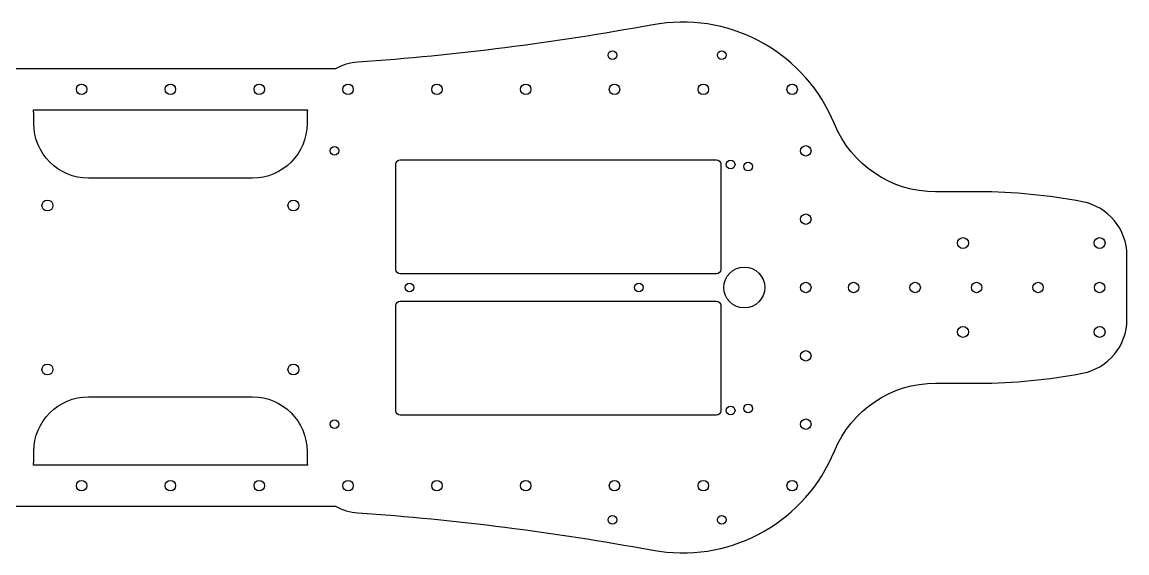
# Model space of a CAD drawing. Extents: x -5.5 to 29.5, y -8.1 to 1.6.
# Drawn here: x 9.29 to 29.5, y -8.11 to 1.61 of the extents above; entities that cross this region are included whole.
import ezdxf

# ---------------------------------------------------------------- set-up
doc = ezdxf.new("R2010")
doc.units = 0
doc.layers.get('0').update_dxf_attribs({"linetype": 'CONTINUOUS'})

msp = doc.modelspace()

# ---------------------------------------------------------------- linework, layer by layer
msp.add_lwpolyline([(8.98098, -7.25), (15.01902, -7.25, 0.10826049), (15.42965, -7.37079, -0.02774907), (20.79376, -8.04969, 0.00963954), (20.94596, -8.07458, 0.34390211), (24.14919, -6.24205, -0.30444188), (26, -5), (26.78718, -5, 0.04790683), (28.69031, -4.81723, 0.3591793), (29.5, -3.83551), (29.5, -2.66449, 0.3591793), (28.69031, -1.68277, 0.04790683), (26.78718, -1.5), (26, -1.5, -0.30444188), (24.14919, -0.25795, 0.34390211), (20.94596, 1.57458, 0.00963954), (20.79376, 1.54969, -0.02774907), (15.42965, 0.87079, 0.10826049), (15.01902, 0.75), (8.98098, 0.75, 0.10826049)], format="xyb")
for points in [[(9.49194, 0), (14.50806, 0, 0.03177905), (14.5, -0.12673), (14.5, -0.25, -0.41421356), (13.5, -1.25), (10.5, -1.25, -0.41421356), (9.5, -0.25), (9.5, -0.12673, 0.03177905)], [(16.125, -2.92126), (16.125, -0.99213, -0.41421356), (16.20374, -0.91339), (21.99114, -0.91339, -0.41421356), (22.06988, -0.99213), (22.06988, -2.92126, -0.41421356), (21.99114, -3), (16.20374, -3, -0.41421356)], [(16.125, -5.50787), (16.125, -3.57874, -0.41421356), (16.20374, -3.5), (21.99114, -3.5, -0.41421356), (22.06988, -3.57874), (22.06988, -5.50787, -0.41421356), (21.99114, -5.58661), (16.20374, -5.58661, -0.41421356)], [(9.49194, -6.5, 0.03177905), (9.5, -6.37327), (9.5, -6.25, -0.41421356), (10.5, -5.25), (13.5, -5.25, -0.41421356), (14.5, -6.25), (14.5, -6.37327, 0.03177905), (14.50806, -6.5)]]:
    msp.add_lwpolyline(points, format="xyb", close=True)
for centre, radius in [((20.0861, 1), 0.0795), ((22.0861, 1), 0.0795), ((10.375, 0.375), 0.0955), ((12, 0.375), 0.0955), ((13.625, 0.375), 0.0955), ((15.25, 0.375), 0.0955), ((16.875, 0.375), 0.0955), ((18.5, 0.375), 0.0955), ((20.125, 0.375), 0.0955), ((21.75, 0.375), 0.0955), ((23.375, 0.375), 0.0955), ((15, -0.75), 0.0795), ((23.625, -0.75), 0.0955), ((22.25, -1), 0.0795), ((22.56988, -1.03839), 0.0795), ((9.75, -1.75), 0.1005), ((14.25, -1.75), 0.1005), ((23.625, -2), 0.0955), ((26.5, -2.4375), 0.1005), ((29, -2.4375), 0.1005), ((22.5, -3.25), 0.375), ((16.375, -3.25), 0.0795), ((20.56988, -3.25), 0.0795), ((23.625, -3.25), 0.0955), ((24.5, -3.25), 0.0955), ((25.625, -3.25), 0.0955), ((26.75, -3.25), 0.0955), ((27.875, -3.25), 0.0955), ((29, -3.25), 0.0955), ((26.5, -4.0625), 0.1005), ((29, -4.0625), 0.1005), ((23.625, -4.5), 0.0955), ((9.75, -4.75), 0.1005), ((14.25, -4.75), 0.1005), ((22.25, -5.5), 0.0795), ((22.56988, -5.46161), 0.0795), ((23.625, -5.75), 0.0955), ((15, -5.75), 0.0795), ((10.375, -6.875), 0.0955), ((12, -6.875), 0.0955), ((13.625, -6.875), 0.0955), ((15.25, -6.875), 0.0955), ((16.875, -6.875), 0.0955), ((18.5, -6.875), 0.0955), ((20.125, -6.875), 0.0955), ((21.75, -6.875), 0.0955), ((23.375, -6.875), 0.0955), ((20.0861, -7.5), 0.0795), ((22.0861, -7.5), 0.0795)]:
    msp.add_circle(centre, radius)

doc.saveas('drawing.dxf')
